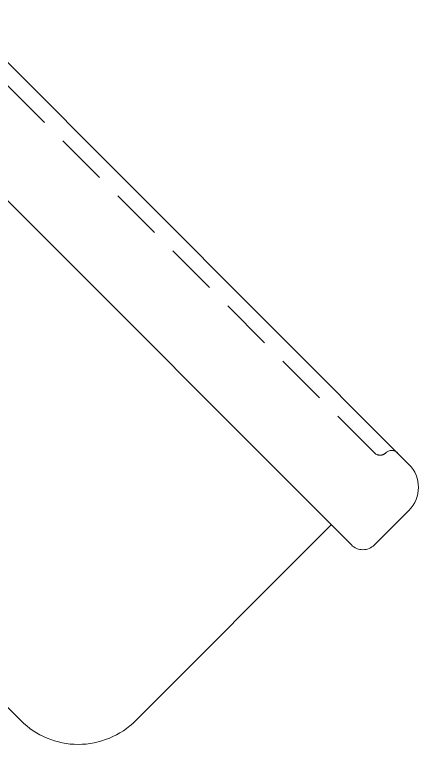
# Model space of a CAD drawing. Header units: millimetres. Extents: x -46397 to 283259, y -8690 to 23983.
# Drawn here: x 4192.6 to 4231.5, y 145.3 to 215.6 of the extents above; entities that cross this region are included whole.
import ezdxf

# ---------------------------------------------------------------- set-up
doc = ezdxf.new("R2010")
doc.units = ezdxf.units.MM
doc.linetypes.add('HIDDENX2', pattern=[0.75, 0.5, -0.25])

# ---------------------------------------------------------------- blocks, each defined once
blk = doc.blocks.new('ksajd jkajkdqwe')
at = {"color": 2, "linetype": 'Continuous', "lineweight": 0, "ltscale": 10}
for p, q in [((5822.086, -694.982), (5752.232, -625.128)), ((5744.471, -630.672), (5816.542, -702.744)), ((5727.561, -662.55), (5784.664, -719.653)), ((5822.086, -699.417), (5818.76, -702.744)), ((5795.752, -719.653), (5814.602, -700.803))]:
    blk.add_line(p, q, dxfattribs=at)
at = {"color": 1, "linetype": 'HIDDENX2', "lineweight": 0, "ltscale": 10}
blk.add_line((5818.76, -693.873), (5753.341, -628.454), dxfattribs=at)
for centre, start, end in [((5819.314, -693.319), 225, 315), ((5820.423, -694.428), 45, 135)]:
    blk.add_arc(centre, 0.784, start, end, dxfattribs=at)
at = {"color": 2, "linetype": 'Continuous', "lineweight": 0, "ltscale": 10}
for centre, radius, start, end in [((5819.869, -697.2), 3.136, 315, 45), ((5817.651, -701.635), 1.568, 225, 315), ((5790.208, -714.109), 7.84, 225, 315)]:
    blk.add_arc(centre, radius, start, end, dxfattribs=at)

msp = doc.modelspace()

# ---------------------------------------------------------------- block references
msp.add_blockref('ksajd jkajkdqwe', (-1591.515, 867.296, -1.499))

doc.saveas('drawing.dxf')
